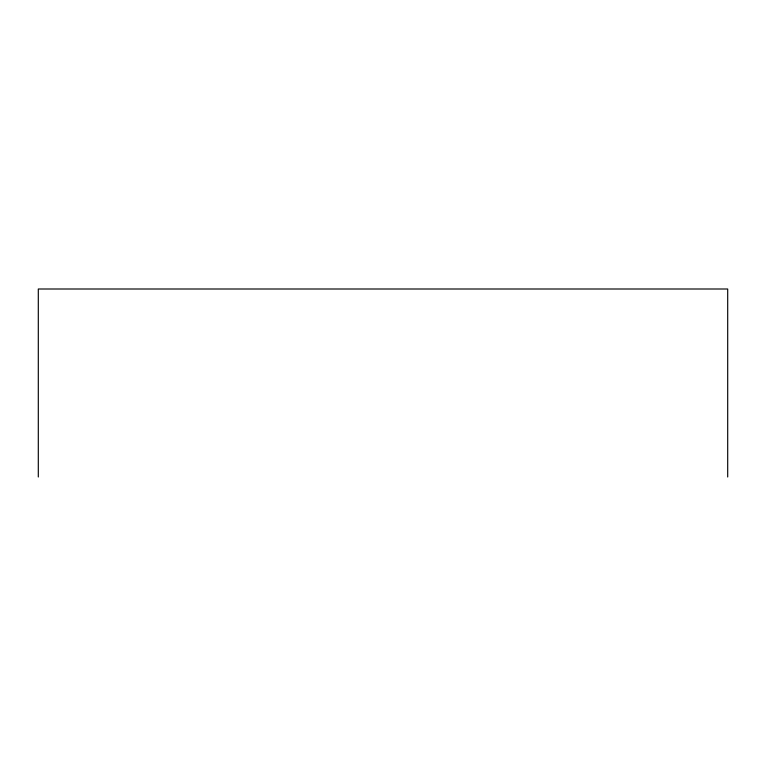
<?xml version="1.0" encoding="UTF-8"?>
<svg xmlns="http://www.w3.org/2000/svg" width="766" height="766" viewBox="0 0 766 766"><rect width="100%" height="100%" fill="white"/><g stroke="black" fill="none" stroke-linecap="round" stroke-linejoin="round"><path stroke-width="1.15" d="M727.7 476.998L727.7 289.002L38.3 289.002L38.3 476.998"/></g></svg>
